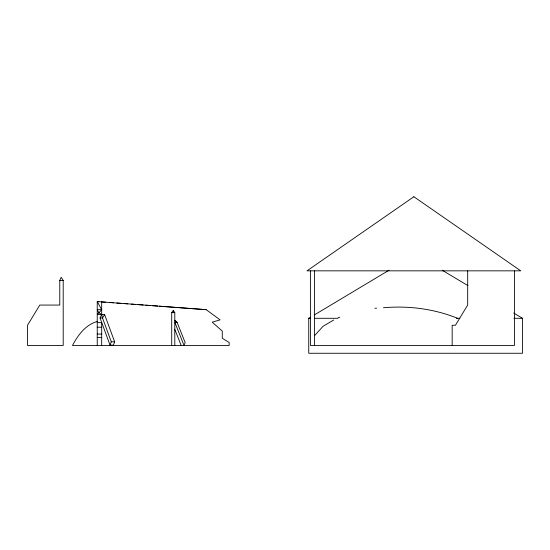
<?xml version="1.0" encoding="UTF-8"?>
<svg xmlns="http://www.w3.org/2000/svg" width="550" height="550" viewBox="0 0 550 550"><rect width="100%" height="100%" fill="white"/><g stroke="black" fill="none" stroke-linecap="round" stroke-linejoin="round"><path stroke-width="0.82" d="M101.688 309.664L97.24 314.511L104.637 314.627L114.641 341.804L113.41 345.146L110.048 345.146L111.286 341.804L102.506 317.969L101.688 314.511L98.801 312.689L97.24 309.664L101.688 309.664L97.24 301.579L206.167 309.664L220.103 319.866L212.211 322.163L222.276 331.114L222.276 338.257L229.157 342.492L229.157 345.482L72.483 345.482C77.852 335.246 85.594 324.699 97.267 321.468M59.778 280.404L61.153 277.31L63.202 280.404L63.202 345.482L27.5 345.482L27.5 325.27L39.786 305.064L59.778 305.064L59.778 280.404L63.202 280.404M110.048 345.146L100.045 317.969L101.688 314.511M104.637 314.627L102.506 317.969L100.045 317.969M171.71 345.482L171.71 312.627L173.25 310.475L174.797 312.627L174.797 345.482M314.634 335.569L323.043 326.308L333.712 320.011M513.652 312.998L522.5 318.292L522.5 353.265L308.743 353.265L308.743 318.292L310.221 317.412M314.641 314.765L389.084 270.194M338.161 317.769L339.769 317.212M374.901 308.282L376.612 308.172M383.453 307.746C408.561 305.525 434.287 308.866 457.703 318.333M171.71 312.627L174.797 312.627M308.743 318.292L310.461 318.292M314.751 318.292L337.934 318.292M456.397 318.292L459.834 318.292M513.913 318.292L522.5 318.292M97.24 322.63L101.688 322.63L101.688 345.482M97.24 327.216L101.688 327.216M97.24 334.056L101.688 334.056M97.24 337.397L101.688 337.397M111.286 341.804L114.641 341.804M98.938 301.709L97.24 301.579L97.24 345.482M102.348 301.957L105.751 302.211M110.007 302.528L113.41 302.782M116.813 303.029L121.069 303.346M123.619 303.538L127.875 303.854M131.278 304.109L135.534 304.425M138.084 304.611L143.192 304.989M145.743 305.181L149.999 305.498M152.556 305.683L157.657 306.061M159.363 306.192L206.167 309.664M442.159 270.194L467.954 285.643M174.419 320.347L177.066 322.252L185.157 342.623L184.023 345.482L174.797 322.252L177.066 322.252L174.584 320.279M174.728 329.216L181.191 345.482M173.25 310.475L173.642 312.022M514.415 270.841L514.415 345.482L310.468 345.482L310.468 270.841M467.686 270.841L467.686 305.064L455.407 325.27L452.169 325.27L452.169 345.482M314.511 270.841L314.511 345.482M101.688 301.579L101.688 315.088M413.868 196.735L306.989 270.841L520.747 270.841L413.868 196.735"/></g></svg>
